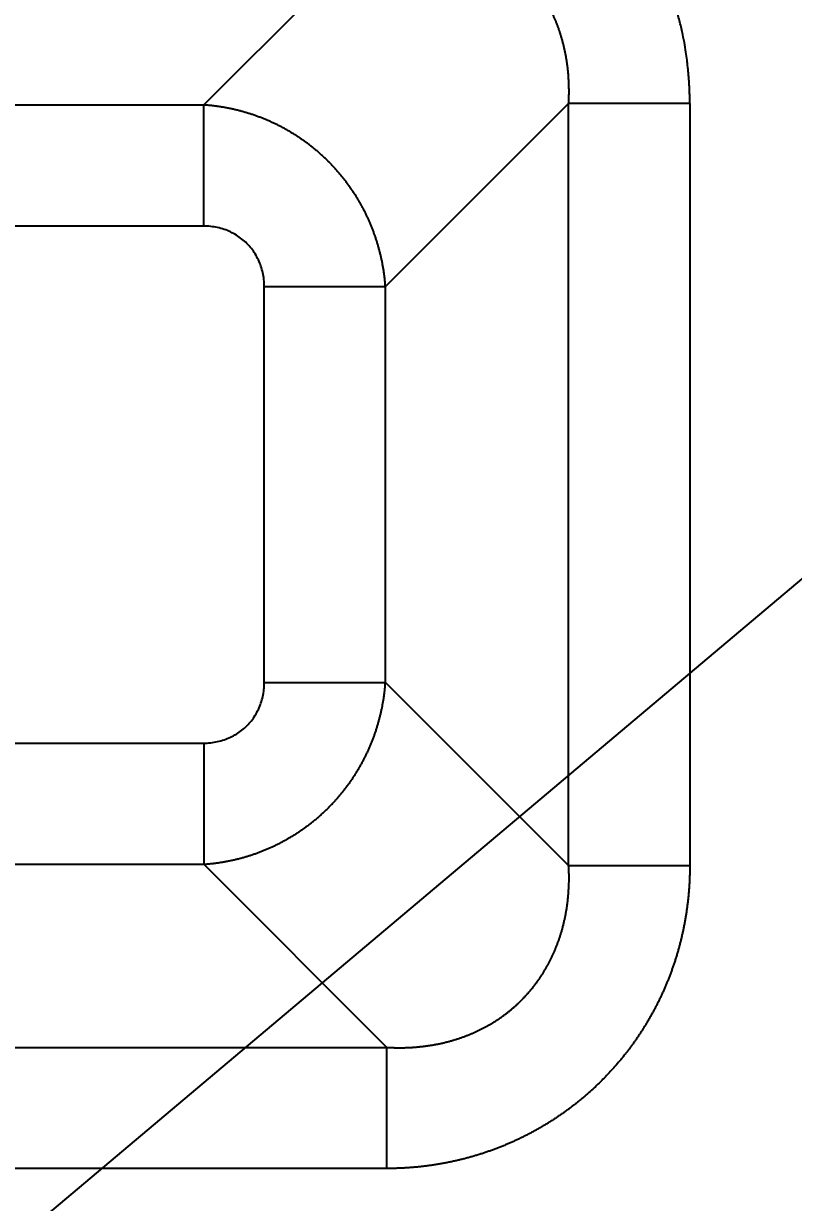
# Model space of a CAD drawing. Header units: millimetres. Extents: x -1286 to 291, y 5350 to 5880.
# Drawn here: x -1094.35 to -1082.28, y 5659.5 to 5678 of the extents above; entities that cross this region are included whole.
import ezdxf

# ---------------------------------------------------------------- set-up
doc = ezdxf.new("R2010")
doc.units = ezdxf.units.MM
doc.layers.add('dim', color=82, linetype='Continuous', lineweight=9)
doc.layers.add('粗实线层', color=7, linetype='Continuous', lineweight=35)
doc.dimstyles.new('ISO-25', dxfattribs={"dimscale": 1.5, "dimtxt": 2.5, "dimasz": 2.5, "dimexe": 1.25, "dimexo": 0.625, "dimtad": 1, "dimtxsty": 'Standard', "dimcen": 2.5, "dimadec": 0, "dimazin": 0, "dimtfac": 1, "dimtmove": 0, "dimatfit": 3, "dimfxl": 0, "dimarcsym": 0})

# ---------------------------------------------------------------- blocks, each defined once
blk = doc.blocks.new('*D39')
at = {"layer": 'Defpoints', "color": 0, "lineweight": 18, "transparency": 16777216}
for p in [(-981.514, 5754.075), (-1136.803, 5623.235)]:
    blk.add_point(p, dxfattribs=at)
at = {"layer": 'dim', "color": 0, "lineweight": -2, "transparency": 16777216}
for p, q in [((-931.597, 5796.133), (-979.219, 5756.008)), ((-1136.803, 5623.235), (-981.514, 5754.075)), ((-1139.097, 5621.302), (-1141.391, 5619.369))]:
    blk.add_line(p, q, dxfattribs=at)
at = {"layer": 'dim', "color": 0, "lineweight": 18, "transparency": 16777216}
for points in [[(-979.542, 5756.391), (-978.897, 5755.626), (-981.514, 5754.075)], [(-1139.419, 5621.684), (-1138.775, 5620.92), (-1136.803, 5623.235)]]:
    blk.add_solid(points, dxfattribs=at)
at = {"layer": 'dim', "color": 0, "lineweight": 18, "transparency": 16777216, "insert": (-942.427, 5790.849), "char_height": 3.75, "attachment_point": 5, "rotation": 40.1161}
blk.add_mtext('∅203,06', dxfattribs=at)

msp = doc.modelspace()

# ---------------------------------------------------------------- linework, layer by layer
at = {"layer": '粗实线层', "lineweight": 25}
for p, q in [((-1091.529, 5676.723), (-1088.656, 5679.596)), ((-1097.741, 5676.723), (-1091.529, 5676.723)), ((-1085.805, 5676.745), (-1088.678, 5673.872)), ((-1085.805, 5664.787), (-1085.805, 5676.745)), ((-1083.905, 5676.745), (-1083.905, 5664.787)), ((-1091.529, 5674.822), (-1097.741, 5674.822)), ((-1090.579, 5667.66), (-1090.579, 5673.872)), ((-1088.678, 5667.66), (-1088.678, 5673.872)), ((-1088.678, 5667.66), (-1085.805, 5664.788)), ((-1097.741, 5666.71), (-1091.529, 5666.71)), ((-1097.741, 5664.81), (-1091.529, 5664.81)), ((-1088.656, 5661.937), (-1091.529, 5664.81)), ((-1100.613, 5661.937), (-1088.656, 5661.937)), ((-1088.656, 5660.036), (-1100.614, 5660.036))]:
    msp.add_line(p, q, dxfattribs=at)
for radius in [87.342, 87.216, 86.564]:
    msp.add_circle((-1053.128, 5688.655), radius, dxfattribs=at)
for centre, radius, start, end in [((-1053.128, 5688.655), 86.224, 180.08059, 269.91941), ((-1053.128, 5688.655), 85.581, 180.90297, 269.09703), ((-1053.128, 5688.655), 83.696, 181.96796, 267.77604), ((-1053.128, 5688.655), 82.706, 182.5804, 267.41961), ((-1059.158, 5688.655), 102.032, 191.56871, 353.81047), ((-1059.158, 5688.655), 101.531, 191.59189, 353.81047), ((-1059.158, 5688.655), 100.442, 191.71935, 339.08959), ((-1059.158, 5688.655), 100.141, 191.71934, 339.08959), ((-1059.158, 5688.655), 100.022, 191.73334, 338.88345), ((-1059.158, 5688.655), 99.521, 191.82936, 338.86382), ((-1059.158, 5688.655), 102.401, 208.57791, 345.69153), ((-1059.158, 5688.655), 102.402, 208.57791, 345.69153)]:
    msp.add_arc(centre, radius, start, end, dxfattribs=at)
for points, degree, knots in [([(-1083.905, 5676.745), (-1083.905, 5676.757), (-1083.905, 5676.782), (-1083.905, 5676.818), (-1083.906, 5676.853), (-1083.907, 5676.888), (-1083.908, 5676.922), (-1083.909, 5676.954), (-1083.91, 5676.986), (-1083.912, 5677.017), (-1083.914, 5677.047), (-1083.915, 5677.076), (-1083.917, 5677.104), (-1083.919, 5677.132), (-1083.921, 5677.158), (-1083.923, 5677.184), (-1083.926, 5677.208), (-1083.928, 5677.232), (-1083.93, 5677.255), (-1083.932, 5677.277), (-1083.934, 5677.298), (-1083.939, 5677.347), (-1083.949, 5677.432), (-1083.966, 5677.56), (-1083.991, 5677.71), (-1084.026, 5677.883), (-1084.072, 5678.071), (-1084.128, 5678.266), (-1084.192, 5678.456), (-1084.261, 5678.634), (-1084.335, 5678.803), (-1084.413, 5678.965), (-1084.499, 5679.127), (-1084.594, 5679.29), (-1084.699, 5679.453), (-1084.813, 5679.613), (-1084.931, 5679.764), (-1085.046, 5679.9), (-1085.158, 5680.022), (-1085.245, 5680.112), (-1085.31, 5680.176), (-1085.352, 5680.217), (-1085.395, 5680.257), (-1085.439, 5680.297), (-1085.484, 5680.337), (-1085.529, 5680.376), (-1085.575, 5680.415), (-1085.622, 5680.453), (-1085.669, 5680.491), (-1085.717, 5680.528), (-1085.766, 5680.565), (-1085.815, 5680.601), (-1085.865, 5680.637), (-1085.915, 5680.672), (-1085.967, 5680.707), (-1086.019, 5680.741), (-1086.071, 5680.774), (-1086.124, 5680.807), (-1086.178, 5680.839), (-1086.232, 5680.871), (-1086.287, 5680.901), (-1086.343, 5680.932), (-1086.399, 5680.961), (-1086.456, 5680.99), (-1086.513, 5681.018), (-1086.571, 5681.046), (-1086.629, 5681.072), (-1086.688, 5681.098), (-1086.747, 5681.124), (-1086.807, 5681.148), (-1086.868, 5681.172), (-1086.929, 5681.195), (-1086.991, 5681.217), (-1087.053, 5681.238), (-1087.115, 5681.259), (-1087.178, 5681.279), (-1087.241, 5681.298), (-1087.305, 5681.316), (-1087.369, 5681.333), (-1087.434, 5681.35), (-1087.499, 5681.365), (-1087.565, 5681.38), (-1087.63, 5681.394), (-1087.697, 5681.407), (-1087.763, 5681.419), (-1087.83, 5681.431), (-1087.898, 5681.441), (-1087.965, 5681.451), (-1088.033, 5681.459), (-1088.101, 5681.467), (-1088.17, 5681.474), (-1088.239, 5681.48), (-1088.308, 5681.485), (-1088.377, 5681.489), (-1088.446, 5681.492), (-1088.516, 5681.494), (-1088.586, 5681.496), (-1088.633, 5681.496), (-1088.656, 5681.496)], 3, [0, 0, 0, 0, 0.004956, 0.009794, 0.014513, 0.019115, 0.023598, 0.027963, 0.032209, 0.036337, 0.040347, 0.044238, 0.04801, 0.051664, 0.055199, 0.058615, 0.061912, 0.06509, 0.06815, 0.071091, 0.073913, 0.076616, 0.090894, 0.108111, 0.128274, 0.151386, 0.178814, 0.205869, 0.232556, 0.258875, 0.282249, 0.306185, 0.330682, 0.35574, 0.381361, 0.408568, 0.434066, 0.45785, 0.47992, 0.500277, 0.508121, 0.515994, 0.523895, 0.531825, 0.539783, 0.54777, 0.555785, 0.563828, 0.5719, 0.579999, 0.588127, 0.596282, 0.604464, 0.612674, 0.620911, 0.629175, 0.637466, 0.645785, 0.65413, 0.662503, 0.670903, 0.67933, 0.687785, 0.696266, 0.704775, 0.71331, 0.721872, 0.730461, 0.739075, 0.747715, 0.756381, 0.765071, 0.773787, 0.782528, 0.791294, 0.800087, 0.808905, 0.81775, 0.82662, 0.835517, 0.844441, 0.85339, 0.862365, 0.871366, 0.880393, 0.889445, 0.898522, 0.907623, 0.916749, 0.9259, 0.935076, 0.944277, 0.953502, 0.962753, 0.972028, 0.981328, 0.990652, 1, 1, 1, 1]), ([(-1085.805, 5676.745), (-1085.805, 5676.754), (-1085.804, 5676.772), (-1085.802, 5676.799), (-1085.801, 5676.826), (-1085.801, 5676.853), (-1085.8, 5676.879), (-1085.799, 5676.906), (-1085.799, 5676.933), (-1085.799, 5676.959), (-1085.8, 5676.986), (-1085.8, 5677.012), (-1085.801, 5677.038), (-1085.802, 5677.065), (-1085.803, 5677.091), (-1085.804, 5677.117), (-1085.806, 5677.143), (-1085.807, 5677.169), (-1085.809, 5677.194), (-1085.811, 5677.22), (-1085.814, 5677.246), (-1085.816, 5677.271), (-1085.819, 5677.297), (-1085.822, 5677.322), (-1085.825, 5677.347), (-1085.829, 5677.372), (-1085.832, 5677.397), (-1085.836, 5677.422), (-1085.84, 5677.447), (-1085.844, 5677.472), (-1085.849, 5677.497), (-1085.853, 5677.521), (-1085.858, 5677.545), (-1085.863, 5677.57), (-1085.868, 5677.594), (-1085.874, 5677.618), (-1085.879, 5677.642), (-1085.885, 5677.666), (-1085.891, 5677.69), (-1085.897, 5677.713), (-1085.904, 5677.737), (-1085.91, 5677.76), (-1085.917, 5677.784), (-1085.924, 5677.807), (-1085.931, 5677.83), (-1085.938, 5677.853), (-1085.946, 5677.875), (-1085.953, 5677.898), (-1085.961, 5677.921), (-1085.969, 5677.943), (-1085.977, 5677.966), (-1085.986, 5677.988), (-1085.994, 5678.01), (-1086.003, 5678.032), (-1086.012, 5678.053), (-1086.021, 5678.075), (-1086.03, 5678.097), (-1086.04, 5678.118), (-1086.049, 5678.139), (-1086.059, 5678.161), (-1086.069, 5678.182), (-1086.079, 5678.202), (-1086.089, 5678.223), (-1086.1, 5678.244), (-1086.11, 5678.264), (-1086.121, 5678.285), (-1086.132, 5678.305), (-1086.143, 5678.325), (-1086.154, 5678.345), (-1086.166, 5678.364), (-1086.177, 5678.384), (-1086.189, 5678.403), (-1086.201, 5678.423), (-1086.213, 5678.442), (-1086.225, 5678.461), (-1086.237, 5678.48), (-1086.25, 5678.499), (-1086.262, 5678.517), (-1086.275, 5678.536), (-1086.288, 5678.554), (-1086.301, 5678.572), (-1086.314, 5678.59), (-1086.328, 5678.608), (-1086.341, 5678.626), (-1086.355, 5678.643), (-1086.368, 5678.661), (-1086.382, 5678.678), (-1086.396, 5678.695), (-1086.411, 5678.712), (-1086.425, 5678.728), (-1086.439, 5678.745), (-1086.454, 5678.762), (-1086.469, 5678.778), (-1086.483, 5678.794), (-1086.498, 5678.81), (-1086.514, 5678.826), (-1086.529, 5678.841), (-1086.55, 5678.863), (-1086.577, 5678.889), (-1086.61, 5678.92), (-1086.644, 5678.951), (-1086.678, 5678.981), (-1086.714, 5679.011), (-1086.749, 5679.04), (-1086.786, 5679.068), (-1086.823, 5679.096), (-1086.861, 5679.123), (-1086.9, 5679.15), (-1086.939, 5679.176), (-1086.979, 5679.201), (-1087.019, 5679.225), (-1087.061, 5679.249), (-1087.102, 5679.272), (-1087.145, 5679.295), (-1087.188, 5679.317), (-1087.231, 5679.338), (-1087.275, 5679.358), (-1087.32, 5679.378), (-1087.365, 5679.396), (-1087.411, 5679.415), (-1087.458, 5679.432), (-1087.505, 5679.448), (-1087.552, 5679.464), (-1087.6, 5679.479), (-1087.649, 5679.493), (-1087.698, 5679.506), (-1087.747, 5679.519), (-1087.798, 5679.531), (-1087.848, 5679.541), (-1087.899, 5679.551), (-1087.951, 5679.56), (-1088.002, 5679.569), (-1088.055, 5679.576), (-1088.108, 5679.582), (-1088.161, 5679.588), (-1088.214, 5679.592), (-1088.268, 5679.596), (-1088.323, 5679.599), (-1088.378, 5679.601), (-1088.433, 5679.602), (-1088.488, 5679.602), (-1088.544, 5679.601), (-1088.6, 5679.599), (-1088.637, 5679.597), (-1088.656, 5679.596)], 3, [0, 0, 0, 0, 0.005924, 0.011829, 0.017716, 0.023584, 0.029433, 0.035265, 0.041078, 0.046873, 0.05265, 0.058409, 0.06415, 0.069873, 0.075579, 0.081267, 0.086938, 0.092592, 0.098228, 0.103848, 0.10945, 0.115035, 0.120604, 0.126156, 0.131691, 0.13721, 0.142713, 0.1482, 0.15367, 0.159124, 0.164563, 0.169986, 0.175393, 0.180785, 0.186161, 0.191522, 0.196869, 0.2022, 0.207516, 0.212817, 0.218104, 0.223376, 0.228634, 0.233878, 0.239108, 0.244323, 0.249525, 0.254714, 0.259888, 0.26505, 0.270198, 0.275333, 0.280454, 0.285564, 0.29066, 0.295744, 0.300815, 0.305874, 0.310921, 0.315957, 0.32098, 0.325992, 0.330992, 0.33598, 0.340958, 0.345925, 0.35088, 0.355825, 0.36076, 0.365684, 0.370597, 0.375501, 0.380395, 0.385279, 0.390153, 0.395018, 0.399873, 0.40472, 0.409558, 0.414387, 0.419207, 0.424019, 0.428822, 0.433618, 0.438406, 0.443186, 0.447958, 0.452723, 0.457481, 0.462232, 0.466976, 0.471713, 0.476444, 0.481169, 0.485887, 0.4906, 0.495306, 0.500008, 0.509822, 0.519661, 0.529527, 0.539421, 0.549346, 0.559303, 0.569293, 0.579318, 0.589379, 0.599479, 0.609618, 0.619799, 0.630022, 0.64029, 0.650603, 0.660963, 0.671371, 0.68183, 0.69234, 0.702902, 0.713519, 0.724191, 0.734919, 0.745705, 0.756551, 0.767457, 0.778425, 0.789455, 0.80055, 0.811709, 0.822935, 0.834229, 0.845591, 0.857022, 0.868525, 0.880099, 0.891746, 0.903466, 0.915261, 0.927132, 0.93908, 0.951105, 0.963209, 0.975392, 0.987656, 1, 1, 1, 1]), ([(-1088.678, 5673.872), (-1088.679, 5673.881), (-1088.68, 5673.899), (-1088.682, 5673.925), (-1088.685, 5673.952), (-1088.687, 5673.979), (-1088.69, 5674.006), (-1088.693, 5674.032), (-1088.697, 5674.059), (-1088.7, 5674.086), (-1088.704, 5674.113), (-1088.708, 5674.139), (-1088.713, 5674.166), (-1088.717, 5674.192), (-1088.722, 5674.219), (-1088.727, 5674.246), (-1088.732, 5674.272), (-1088.738, 5674.299), (-1088.743, 5674.325), (-1088.749, 5674.352), (-1088.756, 5674.378), (-1088.762, 5674.404), (-1088.769, 5674.431), (-1088.776, 5674.457), (-1088.783, 5674.483), (-1088.79, 5674.509), (-1088.798, 5674.535), (-1088.806, 5674.561), (-1088.814, 5674.587), (-1088.822, 5674.613), (-1088.831, 5674.639), (-1088.839, 5674.665), (-1088.848, 5674.691), (-1088.858, 5674.716), (-1088.867, 5674.742), (-1088.877, 5674.767), (-1088.887, 5674.793), (-1088.897, 5674.818), (-1088.907, 5674.843), (-1088.918, 5674.869), (-1088.929, 5674.894), (-1088.94, 5674.919), (-1088.951, 5674.944), (-1088.963, 5674.968), (-1088.974, 5674.993), (-1088.986, 5675.018), (-1088.999, 5675.042), (-1089.011, 5675.067), (-1089.024, 5675.091), (-1089.036, 5675.115), (-1089.05, 5675.14), (-1089.063, 5675.164), (-1089.076, 5675.188), (-1089.09, 5675.211), (-1089.104, 5675.235), (-1089.118, 5675.259), (-1089.133, 5675.282), (-1089.147, 5675.305), (-1089.162, 5675.329), (-1089.177, 5675.352), (-1089.193, 5675.375), (-1089.208, 5675.397), (-1089.224, 5675.42), (-1089.24, 5675.443), (-1089.256, 5675.465), (-1089.272, 5675.487), (-1089.288, 5675.509), (-1089.305, 5675.531), (-1089.322, 5675.553), (-1089.339, 5675.575), (-1089.356, 5675.596), (-1089.374, 5675.618), (-1089.392, 5675.639), (-1089.409, 5675.66), (-1089.428, 5675.681), (-1089.446, 5675.702), (-1089.464, 5675.722), (-1089.483, 5675.743), (-1089.502, 5675.763), (-1089.521, 5675.783), (-1089.54, 5675.803), (-1089.559, 5675.823), (-1089.579, 5675.842), (-1089.599, 5675.861), (-1089.618, 5675.881), (-1089.638, 5675.9), (-1089.659, 5675.918), (-1089.679, 5675.937), (-1089.7, 5675.956), (-1089.72, 5675.974), (-1089.741, 5675.992), (-1089.762, 5676.01), (-1089.784, 5676.027), (-1089.805, 5676.045), (-1089.826, 5676.062), (-1089.848, 5676.079), (-1089.87, 5676.096), (-1089.892, 5676.113), (-1089.914, 5676.129), (-1089.936, 5676.146), (-1089.959, 5676.162), (-1089.981, 5676.178), (-1090.004, 5676.193), (-1090.027, 5676.209), (-1090.05, 5676.224), (-1090.073, 5676.239), (-1090.096, 5676.254), (-1090.119, 5676.268), (-1090.143, 5676.283), (-1090.166, 5676.297), (-1090.19, 5676.311), (-1090.214, 5676.325), (-1090.238, 5676.338), (-1090.262, 5676.352), (-1090.286, 5676.365), (-1090.31, 5676.378), (-1090.335, 5676.39), (-1090.359, 5676.403), (-1090.384, 5676.415), (-1090.408, 5676.427), (-1090.433, 5676.439), (-1090.458, 5676.45), (-1090.483, 5676.461), (-1090.508, 5676.472), (-1090.533, 5676.483), (-1090.558, 5676.494), (-1090.583, 5676.504), (-1090.609, 5676.514), (-1090.634, 5676.524), (-1090.66, 5676.534), (-1090.685, 5676.544), (-1090.711, 5676.553), (-1090.736, 5676.562), (-1090.762, 5676.571), (-1090.788, 5676.579), (-1090.814, 5676.587), (-1090.84, 5676.595), (-1090.866, 5676.603), (-1090.892, 5676.611), (-1090.918, 5676.618), (-1090.944, 5676.625), (-1090.971, 5676.632), (-1090.997, 5676.639), (-1091.023, 5676.645), (-1091.05, 5676.652), (-1091.076, 5676.658), (-1091.103, 5676.663), (-1091.129, 5676.669), (-1091.156, 5676.674), (-1091.182, 5676.679), (-1091.209, 5676.684), (-1091.235, 5676.688), (-1091.262, 5676.693), (-1091.289, 5676.697), (-1091.315, 5676.701), (-1091.342, 5676.704), (-1091.369, 5676.707), (-1091.395, 5676.711), (-1091.422, 5676.714), (-1091.449, 5676.716), (-1091.476, 5676.719), (-1091.502, 5676.721), (-1091.52, 5676.722), (-1091.529, 5676.723)], 3, [0, 0, 0, 0, 0.006177, 0.012354, 0.018532, 0.024711, 0.030891, 0.037071, 0.043252, 0.049434, 0.055616, 0.061799, 0.067982, 0.074166, 0.080351, 0.086537, 0.092724, 0.098912, 0.105101, 0.11129, 0.117481, 0.123672, 0.129864, 0.136058, 0.142251, 0.148446, 0.154641, 0.160838, 0.167034, 0.173232, 0.179431, 0.18563, 0.19183, 0.198031, 0.204233, 0.210436, 0.21664, 0.222845, 0.229051, 0.235259, 0.241468, 0.247678, 0.25389, 0.260103, 0.266319, 0.272535, 0.278754, 0.284973, 0.291194, 0.297416, 0.30364, 0.309864, 0.31609, 0.322316, 0.328543, 0.334772, 0.341001, 0.347231, 0.353461, 0.359693, 0.365925, 0.372158, 0.378391, 0.384625, 0.39086, 0.397095, 0.403332, 0.409568, 0.415806, 0.422044, 0.428283, 0.434523, 0.440763, 0.447004, 0.453245, 0.459486, 0.465728, 0.47197, 0.478212, 0.484455, 0.490697, 0.49694, 0.503183, 0.509425, 0.515668, 0.52191, 0.528152, 0.534393, 0.540634, 0.546875, 0.553116, 0.559355, 0.565595, 0.571833, 0.578071, 0.584309, 0.590546, 0.596782, 0.603018, 0.609253, 0.615487, 0.621721, 0.627954, 0.634187, 0.640418, 0.64665, 0.65288, 0.659109, 0.665338, 0.671565, 0.677791, 0.684017, 0.690241, 0.696464, 0.702686, 0.708906, 0.715125, 0.721342, 0.727558, 0.733772, 0.739985, 0.746196, 0.752405, 0.758614, 0.764821, 0.771027, 0.777231, 0.783435, 0.789638, 0.79584, 0.802041, 0.808241, 0.81444, 0.820639, 0.826837, 0.833033, 0.839229, 0.845424, 0.851618, 0.857812, 0.864004, 0.870196, 0.876386, 0.882575, 0.888763, 0.894951, 0.901137, 0.907322, 0.913506, 0.91969, 0.925872, 0.932054, 0.938235, 0.944415, 0.950595, 0.956774, 0.962951, 0.969128, 0.975305, 0.98148, 0.987654, 0.993828, 1, 1, 1, 1]), ([(-1091.529, 5674.822), (-1091.529, 5674.926), (-1091.529, 5675.03), (-1091.529, 5675.235), (-1091.529, 5675.336), (-1091.529, 5675.534), (-1091.529, 5675.63), (-1091.529, 5675.816), (-1091.529, 5675.905), (-1091.529, 5676.074), (-1091.529, 5676.154), (-1091.529, 5676.302), (-1091.529, 5676.371), (-1091.529, 5676.495), (-1091.529, 5676.55), (-1091.529, 5676.647), (-1091.529, 5676.689), (-1091.529, 5676.723)], 3, [0, 0, 0, 0, 0.125, 0.125, 0.25, 0.25, 0.375, 0.375, 0.5, 0.5, 0.625, 0.625, 0.75, 0.75, 0.875, 0.875, 1, 1, 1, 1]), ([(-1083.905, 5676.745), (-1084.009, 5676.745), (-1084.112, 5676.745), (-1084.317, 5676.745), (-1084.419, 5676.745), (-1084.616, 5676.745), (-1084.713, 5676.745), (-1084.898, 5676.745), (-1084.988, 5676.745), (-1085.157, 5676.745), (-1085.236, 5676.745), (-1085.385, 5676.745), (-1085.453, 5676.745), (-1085.577, 5676.745), (-1085.633, 5676.745), (-1085.73, 5676.745), (-1085.772, 5676.745), (-1085.805, 5676.745)], 3, [0, 0, 0, 0, 0.125, 0.125, 0.25, 0.25, 0.375, 0.375, 0.5, 0.5, 0.625, 0.625, 0.75, 0.75, 0.875, 0.875, 1, 1, 1, 1]), ([(-1091.529, 5664.81), (-1091.52, 5664.81), (-1091.502, 5664.812), (-1091.476, 5664.814), (-1091.449, 5664.816), (-1091.422, 5664.819), (-1091.395, 5664.822), (-1091.369, 5664.825), (-1091.342, 5664.828), (-1091.315, 5664.832), (-1091.288, 5664.836), (-1091.262, 5664.84), (-1091.235, 5664.844), (-1091.209, 5664.849), (-1091.182, 5664.853), (-1091.155, 5664.858), (-1091.129, 5664.864), (-1091.102, 5664.869), (-1091.076, 5664.875), (-1091.049, 5664.881), (-1091.023, 5664.887), (-1090.997, 5664.893), (-1090.97, 5664.9), (-1090.944, 5664.907), (-1090.918, 5664.914), (-1090.892, 5664.922), (-1090.866, 5664.929), (-1090.84, 5664.937), (-1090.814, 5664.945), (-1090.788, 5664.953), (-1090.762, 5664.962), (-1090.736, 5664.971), (-1090.71, 5664.98), (-1090.685, 5664.989), (-1090.659, 5664.998), (-1090.634, 5665.008), (-1090.608, 5665.018), (-1090.583, 5665.028), (-1090.558, 5665.039), (-1090.532, 5665.049), (-1090.507, 5665.06), (-1090.482, 5665.071), (-1090.457, 5665.082), (-1090.433, 5665.094), (-1090.408, 5665.106), (-1090.383, 5665.118), (-1090.359, 5665.13), (-1090.334, 5665.142), (-1090.31, 5665.155), (-1090.286, 5665.168), (-1090.261, 5665.181), (-1090.237, 5665.194), (-1090.213, 5665.208), (-1090.19, 5665.222), (-1090.166, 5665.236), (-1090.142, 5665.25), (-1090.119, 5665.264), (-1090.096, 5665.279), (-1090.072, 5665.294), (-1090.049, 5665.309), (-1090.026, 5665.324), (-1090.004, 5665.339), (-1089.981, 5665.355), (-1089.958, 5665.371), (-1089.936, 5665.387), (-1089.914, 5665.403), (-1089.892, 5665.42), (-1089.87, 5665.436), (-1089.848, 5665.453), (-1089.826, 5665.47), (-1089.805, 5665.488), (-1089.783, 5665.505), (-1089.762, 5665.523), (-1089.741, 5665.541), (-1089.72, 5665.559), (-1089.699, 5665.577), (-1089.679, 5665.596), (-1089.658, 5665.614), (-1089.638, 5665.633), (-1089.618, 5665.652), (-1089.598, 5665.671), (-1089.578, 5665.691), (-1089.559, 5665.71), (-1089.54, 5665.73), (-1089.52, 5665.75), (-1089.501, 5665.77), (-1089.483, 5665.79), (-1089.464, 5665.811), (-1089.445, 5665.831), (-1089.427, 5665.852), (-1089.409, 5665.873), (-1089.391, 5665.894), (-1089.374, 5665.915), (-1089.356, 5665.936), (-1089.339, 5665.958), (-1089.322, 5665.98), (-1089.305, 5666.001), (-1089.288, 5666.023), (-1089.272, 5666.045), (-1089.255, 5666.068), (-1089.239, 5666.09), (-1089.223, 5666.113), (-1089.208, 5666.135), (-1089.192, 5666.158), (-1089.177, 5666.181), (-1089.162, 5666.204), (-1089.147, 5666.227), (-1089.133, 5666.251), (-1089.118, 5666.274), (-1089.104, 5666.298), (-1089.09, 5666.321), (-1089.076, 5666.345), (-1089.063, 5666.369), (-1089.049, 5666.393), (-1089.036, 5666.417), (-1089.023, 5666.442), (-1089.011, 5666.466), (-1088.998, 5666.49), (-1088.986, 5666.515), (-1088.974, 5666.54), (-1088.962, 5666.564), (-1088.951, 5666.589), (-1088.94, 5666.614), (-1088.929, 5666.639), (-1088.918, 5666.664), (-1088.907, 5666.689), (-1088.897, 5666.715), (-1088.887, 5666.74), (-1088.877, 5666.765), (-1088.867, 5666.791), (-1088.857, 5666.817), (-1088.848, 5666.842), (-1088.839, 5666.868), (-1088.83, 5666.894), (-1088.822, 5666.92), (-1088.814, 5666.945), (-1088.806, 5666.971), (-1088.798, 5666.997), (-1088.79, 5667.024), (-1088.783, 5667.05), (-1088.776, 5667.076), (-1088.769, 5667.102), (-1088.762, 5667.128), (-1088.756, 5667.155), (-1088.749, 5667.181), (-1088.743, 5667.208), (-1088.738, 5667.234), (-1088.732, 5667.26), (-1088.727, 5667.287), (-1088.722, 5667.314), (-1088.717, 5667.34), (-1088.713, 5667.367), (-1088.708, 5667.393), (-1088.704, 5667.42), (-1088.7, 5667.447), (-1088.697, 5667.473), (-1088.693, 5667.5), (-1088.69, 5667.527), (-1088.687, 5667.553), (-1088.685, 5667.58), (-1088.682, 5667.607), (-1088.68, 5667.634), (-1088.679, 5667.652), (-1088.678, 5667.66)], 3, [0, 0, 0, 0, 0.006177, 0.012354, 0.018532, 0.024711, 0.030891, 0.037071, 0.043252, 0.049434, 0.055616, 0.061799, 0.067982, 0.074166, 0.080351, 0.086537, 0.092724, 0.098912, 0.105101, 0.11129, 0.117481, 0.123672, 0.129864, 0.136058, 0.142251, 0.148446, 0.154641, 0.160838, 0.167034, 0.173232, 0.179431, 0.18563, 0.19183, 0.198031, 0.204233, 0.210436, 0.21664, 0.222845, 0.229051, 0.235259, 0.241468, 0.247678, 0.25389, 0.260103, 0.266319, 0.272535, 0.278754, 0.284973, 0.291194, 0.297416, 0.30364, 0.309864, 0.31609, 0.322316, 0.328543, 0.334772, 0.341001, 0.347231, 0.353461, 0.359693, 0.365925, 0.372158, 0.378391, 0.384625, 0.39086, 0.397095, 0.403332, 0.409568, 0.415806, 0.422044, 0.428283, 0.434523, 0.440763, 0.447004, 0.453245, 0.459486, 0.465728, 0.47197, 0.478212, 0.484455, 0.490697, 0.49694, 0.503183, 0.509425, 0.515668, 0.52191, 0.528152, 0.534393, 0.540634, 0.546875, 0.553116, 0.559355, 0.565595, 0.571833, 0.578071, 0.584309, 0.590546, 0.596782, 0.603018, 0.609253, 0.615487, 0.621721, 0.627954, 0.634187, 0.640418, 0.64665, 0.65288, 0.659109, 0.665338, 0.671565, 0.677791, 0.684017, 0.690241, 0.696464, 0.702686, 0.708906, 0.715125, 0.721342, 0.727558, 0.733772, 0.739985, 0.746196, 0.752405, 0.758614, 0.764821, 0.771027, 0.777231, 0.783435, 0.789638, 0.79584, 0.802041, 0.808241, 0.81444, 0.820639, 0.826837, 0.833033, 0.839229, 0.845424, 0.851618, 0.857812, 0.864004, 0.870196, 0.876386, 0.882575, 0.888763, 0.894951, 0.901137, 0.907322, 0.913506, 0.91969, 0.925872, 0.932054, 0.938235, 0.944415, 0.950595, 0.956774, 0.962951, 0.969128, 0.975305, 0.98148, 0.987654, 0.993828, 1, 1, 1, 1]), ([(-1090.579, 5667.66), (-1090.475, 5667.66), (-1090.371, 5667.66), (-1090.166, 5667.66), (-1090.065, 5667.66), (-1089.867, 5667.66), (-1089.771, 5667.66), (-1089.585, 5667.66), (-1089.496, 5667.66), (-1089.327, 5667.66), (-1089.247, 5667.66), (-1089.099, 5667.66), (-1089.03, 5667.66), (-1088.906, 5667.66), (-1088.851, 5667.66), (-1088.753, 5667.66), (-1088.712, 5667.66), (-1088.678, 5667.66)], 3, [0, 0, 0, 0, 0.125, 0.125, 0.25, 0.25, 0.375, 0.375, 0.5, 0.5, 0.625, 0.625, 0.75, 0.75, 0.875, 0.875, 1, 1, 1, 1]), ([(-1083.905, 5664.787), (-1083.905, 5664.296), (-1084.001, 5663.821), (-1084.094, 5663.358), (-1084.275, 5662.925), (-1084.453, 5662.5), (-1084.71, 5662.117), (-1084.964, 5661.739), (-1085.609, 5661.094), (-1085.988, 5660.84), (-1086.369, 5660.584), (-1086.795, 5660.406), (-1087.227, 5660.225), (-1087.691, 5660.132), (-1088.165, 5660.036), (-1088.656, 5660.036)], 2, [0, 0, 0, 0.125, 0.125, 0.25, 0.25, 0.375, 0.375, 0.5, 0.625, 0.625, 0.75, 0.75, 0.875, 0.875, 1, 1, 1]), ([(-1088.656, 5661.937), (-1088.647, 5661.936), (-1088.629, 5661.935), (-1088.602, 5661.934), (-1088.576, 5661.933), (-1088.549, 5661.932), (-1088.522, 5661.931), (-1088.496, 5661.931), (-1088.469, 5661.931), (-1088.443, 5661.931), (-1088.417, 5661.931), (-1088.39, 5661.931), (-1088.364, 5661.932), (-1088.338, 5661.933), (-1088.312, 5661.934), (-1088.286, 5661.935), (-1088.26, 5661.937), (-1088.234, 5661.939), (-1088.209, 5661.941), (-1088.183, 5661.943), (-1088.158, 5661.945), (-1088.132, 5661.948), (-1088.107, 5661.95), (-1088.082, 5661.953), (-1088.056, 5661.957), (-1088.031, 5661.96), (-1088.006, 5661.964), (-1087.982, 5661.967), (-1087.957, 5661.971), (-1087.932, 5661.975), (-1087.908, 5661.98), (-1087.883, 5661.984), (-1087.859, 5661.989), (-1087.835, 5661.994), (-1087.81, 5661.999), (-1087.786, 5662.005), (-1087.762, 5662.01), (-1087.739, 5662.016), (-1087.715, 5662.022), (-1087.691, 5662.028), (-1087.668, 5662.034), (-1087.644, 5662.041), (-1087.621, 5662.048), (-1087.598, 5662.055), (-1087.575, 5662.062), (-1087.552, 5662.069), (-1087.529, 5662.076), (-1087.507, 5662.084), (-1087.484, 5662.092), (-1087.462, 5662.1), (-1087.439, 5662.108), (-1087.417, 5662.116), (-1087.395, 5662.125), (-1087.373, 5662.134), (-1087.351, 5662.143), (-1087.33, 5662.152), (-1087.308, 5662.161), (-1087.287, 5662.17), (-1087.265, 5662.18), (-1087.244, 5662.19), (-1087.223, 5662.199), (-1087.202, 5662.21), (-1087.182, 5662.22), (-1087.161, 5662.23), (-1087.141, 5662.241), (-1087.12, 5662.252), (-1087.1, 5662.262), (-1087.08, 5662.274), (-1087.06, 5662.285), (-1087.04, 5662.296), (-1087.021, 5662.308), (-1087.001, 5662.319), (-1086.982, 5662.331), (-1086.962, 5662.343), (-1086.943, 5662.356), (-1086.924, 5662.368), (-1086.906, 5662.38), (-1086.887, 5662.393), (-1086.868, 5662.406), (-1086.85, 5662.419), (-1086.832, 5662.432), (-1086.814, 5662.445), (-1086.796, 5662.458), (-1086.778, 5662.472), (-1086.761, 5662.486), (-1086.743, 5662.499), (-1086.726, 5662.513), (-1086.709, 5662.527), (-1086.692, 5662.542), (-1086.675, 5662.556), (-1086.658, 5662.571), (-1086.642, 5662.585), (-1086.625, 5662.6), (-1086.609, 5662.615), (-1086.593, 5662.63), (-1086.577, 5662.645), (-1086.561, 5662.66), (-1086.54, 5662.681), (-1086.514, 5662.708), (-1086.482, 5662.742), (-1086.451, 5662.776), (-1086.421, 5662.811), (-1086.391, 5662.846), (-1086.362, 5662.882), (-1086.333, 5662.919), (-1086.305, 5662.956), (-1086.278, 5662.994), (-1086.251, 5663.033), (-1086.225, 5663.072), (-1086.2, 5663.112), (-1086.176, 5663.153), (-1086.152, 5663.194), (-1086.128, 5663.236), (-1086.106, 5663.279), (-1086.084, 5663.322), (-1086.063, 5663.365), (-1086.043, 5663.409), (-1086.023, 5663.454), (-1086.004, 5663.5), (-1085.986, 5663.545), (-1085.969, 5663.592), (-1085.952, 5663.639), (-1085.937, 5663.686), (-1085.922, 5663.734), (-1085.907, 5663.783), (-1085.894, 5663.832), (-1085.882, 5663.882), (-1085.87, 5663.932), (-1085.859, 5663.982), (-1085.849, 5664.033), (-1085.84, 5664.084), (-1085.832, 5664.136), (-1085.825, 5664.188), (-1085.819, 5664.241), (-1085.813, 5664.294), (-1085.808, 5664.347), (-1085.805, 5664.401), (-1085.802, 5664.455), (-1085.8, 5664.51), (-1085.799, 5664.565), (-1085.799, 5664.62), (-1085.8, 5664.676), (-1085.802, 5664.731), (-1085.804, 5664.769), (-1085.805, 5664.787)], 3, [0, 0, 0, 0, 0.005893, 0.011769, 0.017626, 0.023465, 0.029286, 0.03509, 0.040876, 0.046644, 0.052395, 0.058129, 0.063845, 0.069545, 0.075227, 0.080892, 0.086541, 0.092172, 0.097787, 0.103386, 0.108968, 0.114534, 0.120084, 0.125618, 0.131135, 0.136637, 0.142123, 0.147594, 0.153049, 0.158489, 0.163913, 0.169323, 0.174717, 0.180096, 0.185461, 0.190811, 0.196146, 0.201468, 0.206774, 0.212067, 0.217346, 0.222611, 0.227862, 0.233099, 0.238323, 0.243534, 0.248731, 0.253916, 0.259087, 0.264246, 0.269392, 0.274526, 0.279647, 0.284756, 0.289852, 0.294937, 0.300011, 0.305072, 0.310122, 0.315161, 0.320188, 0.325204, 0.33021, 0.335205, 0.340189, 0.345162, 0.350126, 0.355079, 0.360023, 0.364956, 0.36988, 0.374794, 0.3797, 0.384596, 0.389482, 0.394361, 0.39923, 0.404091, 0.408944, 0.413788, 0.418625, 0.423453, 0.428274, 0.433088, 0.437894, 0.442693, 0.447485, 0.45227, 0.457049, 0.461821, 0.466587, 0.471347, 0.476101, 0.480849, 0.485592, 0.490329, 0.495061, 0.499789, 0.509665, 0.519564, 0.529487, 0.539437, 0.549414, 0.55942, 0.569457, 0.579527, 0.589631, 0.59977, 0.609947, 0.620162, 0.630417, 0.640713, 0.651053, 0.661437, 0.671867, 0.682344, 0.69287, 0.703446, 0.714074, 0.724754, 0.735488, 0.746277, 0.757123, 0.768027, 0.77899, 0.790013, 0.801098, 0.812245, 0.823456, 0.834732, 0.846074, 0.857483, 0.868961, 0.880507, 0.892124, 0.903812, 0.915573, 0.927406, 0.939314, 0.951297, 0.963357, 0.975493, 0.987707, 1, 1, 1, 1]), ([(-1088.656, 5660.036), (-1088.656, 5660.14), (-1088.656, 5660.244), (-1088.656, 5660.449), (-1088.656, 5660.55), (-1088.656, 5660.748), (-1088.656, 5660.844), (-1088.656, 5661.03), (-1088.656, 5661.119), (-1088.656, 5661.288), (-1088.656, 5661.368), (-1088.656, 5661.516), (-1088.656, 5661.585), (-1088.656, 5661.709), (-1088.656, 5661.764), (-1088.656, 5661.862), (-1088.656, 5661.903), (-1088.656, 5661.937)], 3, [0, 0, 0, 0, 0.125, 0.125, 0.25, 0.25, 0.375, 0.375, 0.5, 0.5, 0.625, 0.625, 0.75, 0.75, 0.875, 0.875, 1, 1, 1, 1])]:
    msp.add_open_spline(points, degree=degree, knots=knots, dxfattribs=at)
for points in [[(-1090.579, 5673.872), (-1090.579, 5673.947), (-1090.594, 5674.091), (-1090.664, 5674.296), (-1090.775, 5674.476), (-1090.924, 5674.626), (-1091.105, 5674.737), (-1091.31, 5674.807), (-1091.454, 5674.822), (-1091.529, 5674.822)], [(-1091.529, 5666.71), (-1091.454, 5666.71), (-1091.31, 5666.726), (-1091.105, 5666.795), (-1090.925, 5666.907), (-1090.775, 5667.056), (-1090.664, 5667.236), (-1090.594, 5667.441), (-1090.579, 5667.586), (-1090.579, 5667.66)]]:
    msp.add_open_spline(points, degree=3, dxfattribs=at)
for points, weights in [([(-1090.579, 5673.872), (-1089.691, 5673.872), (-1088.967, 5673.872), (-1088.678, 5673.872)], [1.10246344043, 0.965844453474, 0.965845519864, 1.1024666396]), ([(-1091.529, 5666.71), (-1091.529, 5665.822), (-1091.529, 5665.099), (-1091.529, 5664.81)], [1.10246344043, 0.965844453474, 0.965845519864, 1.1024666396]), ([(-1083.905, 5664.787), (-1084.793, 5664.787), (-1085.516, 5664.787), (-1085.805, 5664.787)], [1.10246919352, 0.965844282276, 0.965843602164, 1.10246715318])]:
    msp.add_rational_spline(points, weights, degree=3, dxfattribs=at)

# ---------------------------------------------------------------- dimensions: what is measured, and where the dimension line sits
at = {"layer": 'dim', "lineweight": 18}
dim = msp.add_diameter_dim_2p(p1=(-1136.803, 5623.235), p2=(-981.514, 5754.075), dimstyle='ISO-25', override={"dimasz": 2, "dimexe": 0.49975, "dimexo": 0.49975, "dimgap": 0.49975}, dxfattribs=at)
dim.commit()
dim.dimension.update_dxf_attribs({"geometry": '*D39', "text_midpoint": (-940.534, 5788.603), "dimtype": 163})

doc.saveas('drawing.dxf')
